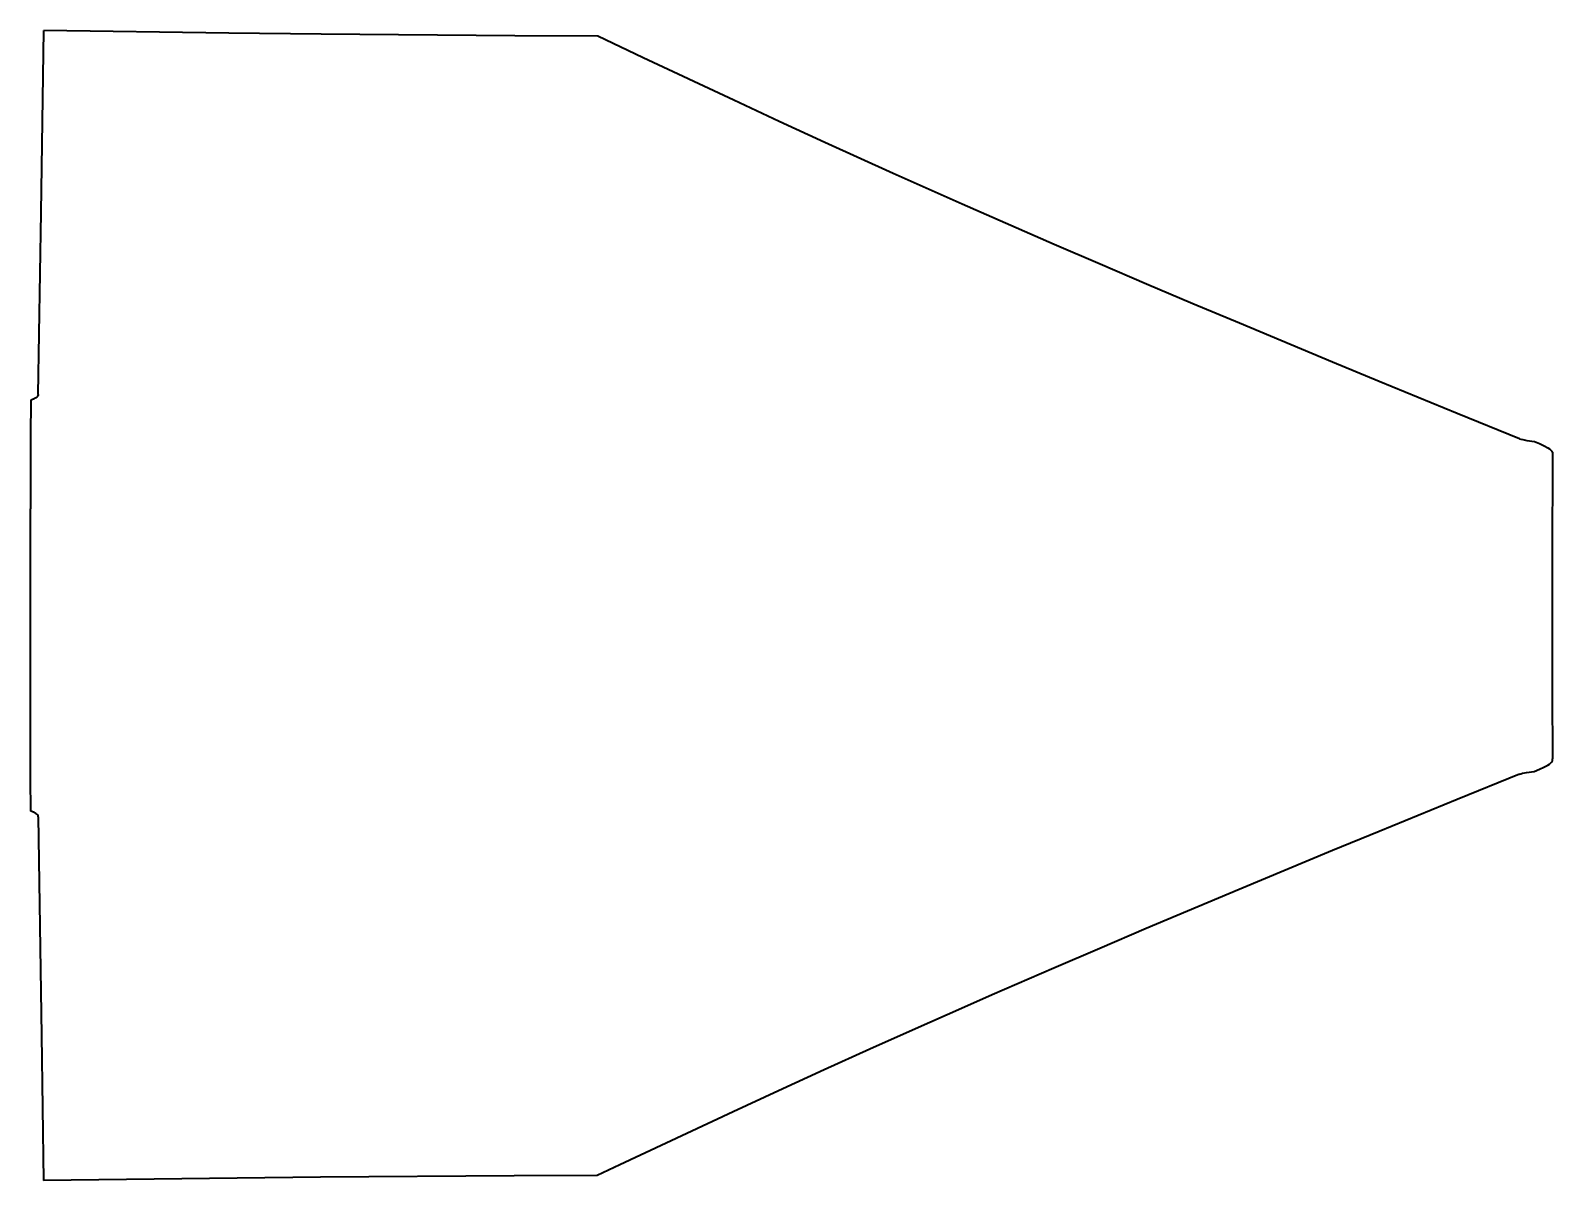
# Model space of a CAD drawing. Extents: x 1.21 to 9.18, y 1.37 to 7.39.
import ezdxf

# ---------------------------------------------------------------- set-up
doc = ezdxf.new("R2010")
doc.units = 0
doc.header["$MEASUREMENT"] = 0

msp = doc.modelspace()

# ---------------------------------------------------------------- linework, layer by layer
at = {"color": 7, "lineweight": 35}
for p, q in [((9.179477, 5.182759), (9.179402, 5.173029)), ((9.179087, 3.566589), (9.179019, 3.576323))]:
    msp.add_line(p, q, dxfattribs=at)
for points in [[(1.248465, 5.484369), (1.263304, 6.438323), (1.276854, 7.391898)], [(2.729644, 7.372229), (2.245481, 7.378454), (1.276854, 7.391898)], [(4.179507, 7.361222), (3.745017, 7.363308), (2.729645, 7.372212)], [(9.006324, 5.253205), (8.679519, 5.385723), (8.271611, 5.55313), (8.02738, 5.654297), (7.539574, 5.857984), (7.296176, 5.960508), (7.053159, 6.063421), (6.810794, 6.167069), (6.568885, 6.271529), (6.086577, 6.482447), (5.726662, 6.642971), (5.367785, 6.805532), (5.129253, 6.915391), (4.891102, 7.025977), (4.416301, 7.248967), (4.179507, 7.361222)], [(1.20997, 5.454524), (1.207952, 5.265308), (1.207419, 5.139271), (1.207448, 4.886998)], [(1.248462, 5.484364), (1.247661, 5.480126), (1.244569, 5.474809), (1.240639, 5.470787), (1.235174, 5.466686), (1.224062, 5.460499), (1.20997, 5.454524)], [(9.006327, 5.253213), (9.013233, 5.250925), (9.023367, 5.248449), (9.044168, 5.244585), (9.084423, 5.239022)], [(9.084423, 5.239022), (9.110866, 5.227524), (9.134836, 5.216818), (9.154798, 5.20565), (9.163067, 5.199876), (9.169989, 5.194285), (9.17553, 5.188629), (9.179477, 5.182759)], [(1.209547, 3.30307), (1.207747, 3.473195), (1.207176, 3.605582), (1.207291, 3.870348)], [(9.005849, 3.496226), (9.012758, 3.49851), (9.022896, 3.500981), (9.043705, 3.504834), (9.083975, 3.510372)], [(9.083975, 3.510372), (9.110431, 3.521857), (9.134414, 3.53255), (9.154388, 3.543708), (9.162664, 3.549479), (9.16959, 3.555067), (9.175135, 3.560722), (9.179087, 3.566589)], [(9.005847, 3.496233), (8.679509, 3.364139), (8.270596, 3.196713), (8.026186, 3.095706), (7.538056, 2.892385), (7.051222, 2.687386), (6.808613, 2.584001), (6.566483, 2.479834), (6.244996, 2.340371), (6.08369, 2.269501), (5.843395, 2.163075), (5.603527, 2.05573), (5.364359, 1.947435), (5.125722, 1.837955), (4.887405, 1.727759), (4.293846, 1.449603), (4.175364, 1.393685)], [(1.24801, 3.273212), (1.247213, 3.277449), (1.244124, 3.282766), (1.240197, 3.286789), (1.234736, 3.290892), (1.223632, 3.297086), (1.209547, 3.30307)], [(1.248014, 3.27321), (1.264944, 2.129544), (1.274865, 1.367729)], [(2.72601, 1.385271), (2.290783, 1.380422), (1.274865, 1.367729)], [(4.175364, 1.393685), (3.740922, 1.392316), (2.72601, 1.385274)]]:
    msp.add_lwpolyline(points, dxfattribs=at)
for centre, radius, start, end in [((170.666292, 4.366947), 161.488903, 179.713998, 179.997232), ((-447.149206, 4.404337), 448.356914, 359.996715, 0.06168), ((-400.352754, 4.454358), 401.560482, 359.916672, 359.989195), ((176.883881, 4.318116), 167.706506, 179.980648, 180.253436)]:
    msp.add_arc(centre, radius, start, end, dxfattribs=at)

doc.saveas('drawing.dxf')
